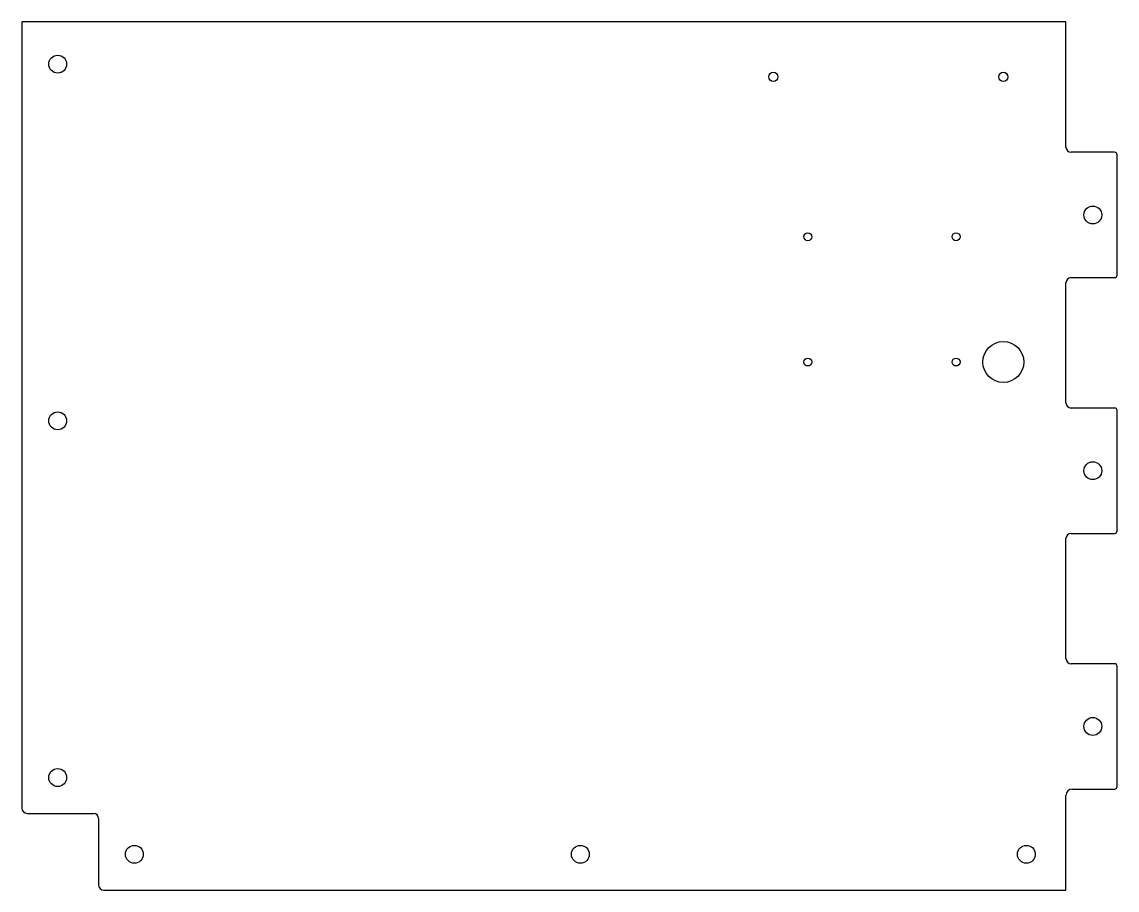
# Model space of a CAD drawing. Header units: millimetres. Extents: x -214 to 214, y -170 to 170.
import ezdxf

# ---------------------------------------------------------------- set-up
doc = ezdxf.new("R2010")
doc.units = ezdxf.units.MM
doc.layers.add('CUTOUTS', color=1, linetype='CONTINUOUS')
doc.layers.add('PERIMETER', color=5, linetype='CONTINUOUS')

msp = doc.modelspace()

# ---------------------------------------------------------------- linework, layer by layer
at = {"layer": 'CUTOUTS'}
for centre, radius in [((-200.25, 153.25), 3.5), ((79.75, 148.25), 1.8), ((169.75, 148.25), 1.8), ((204.75, 94.25), 3.5), ((93.25, 85.75), 1.55), ((151.25, 85.75), 1.55), ((169.75, 36.75), 8), ((93.25, 36.75), 1.55), ((151.25, 36.75), 1.55), ((-200.25, 13.75), 3.5), ((204.75, -5.75), 3.5), ((204.75, -105.75), 3.5), ((-200.25, -125.75), 3.5), ((-170.25, -155.75), 3.5), ((4.25, -155.75), 3.5), ((178.75, -155.75), 3.5)]:
    msp.add_circle(centre, radius, dxfattribs=at)
at = {"layer": 'PERIMETER'}
for p, q in [((194.25, 169.75), (-214.25, 169.75)), ((-214.25, 169.75), (-214.25, -137.75)), ((194.25, 120.75), (194.25, 169.75)), ((213.25, 118.75), (196.25, 118.75)), ((214.25, 70.75), (214.25, 117.75)), ((196.25, 69.75), (213.25, 69.75)), ((194.25, 20.75), (194.25, 67.75)), ((213.25, 18.75), (196.25, 18.75)), ((214.25, -29.25), (214.25, 17.75)), ((194.25, -79.25), (194.25, -32.25)), ((196.25, -30.25), (213.25, -30.25)), ((213.25, -81.25), (196.25, -81.25)), ((214.25, -129.25), (214.25, -82.25)), ((194.25, -169.75), (194.25, -132.75)), ((196.75, -130.25), (213.25, -130.25)), ((-212.25, -139.75), (-186.25, -139.75)), ((-184.25, -141.75), (-184.25, -167.75)), ((-182.25, -169.75), (194.25, -169.75))]:
    msp.add_line(p, q, dxfattribs=at)
for centre, radius, start, end in [((196.25, 120.75), 2, 180, 270), ((213.25, 117.75), 1, 0, 90), ((196.25, 67.75), 2, 90, 180), ((213.25, 70.75), 1, -90, 0), ((196.25, 20.75), 2, 180, 270), ((213.25, 17.75), 1, 0, 90), ((213.25, -29.25), 1, -90, 0), ((196.25, -32.25), 2, 90, 180), ((196.25, -79.25), 2, 180, 270), ((213.25, -82.25), 1, 0, 90), ((196.75, -132.75), 2.5, 90, 180), ((213.25, -129.25), 1, -90, 0), ((-212.25, -137.75), 2, 180, 270), ((-186.25, -141.75), 2, 0, 90), ((-182.25, -167.75), 2, 180, 270)]:
    msp.add_arc(centre, radius, start, end, dxfattribs=at)

doc.saveas('drawing.dxf')
